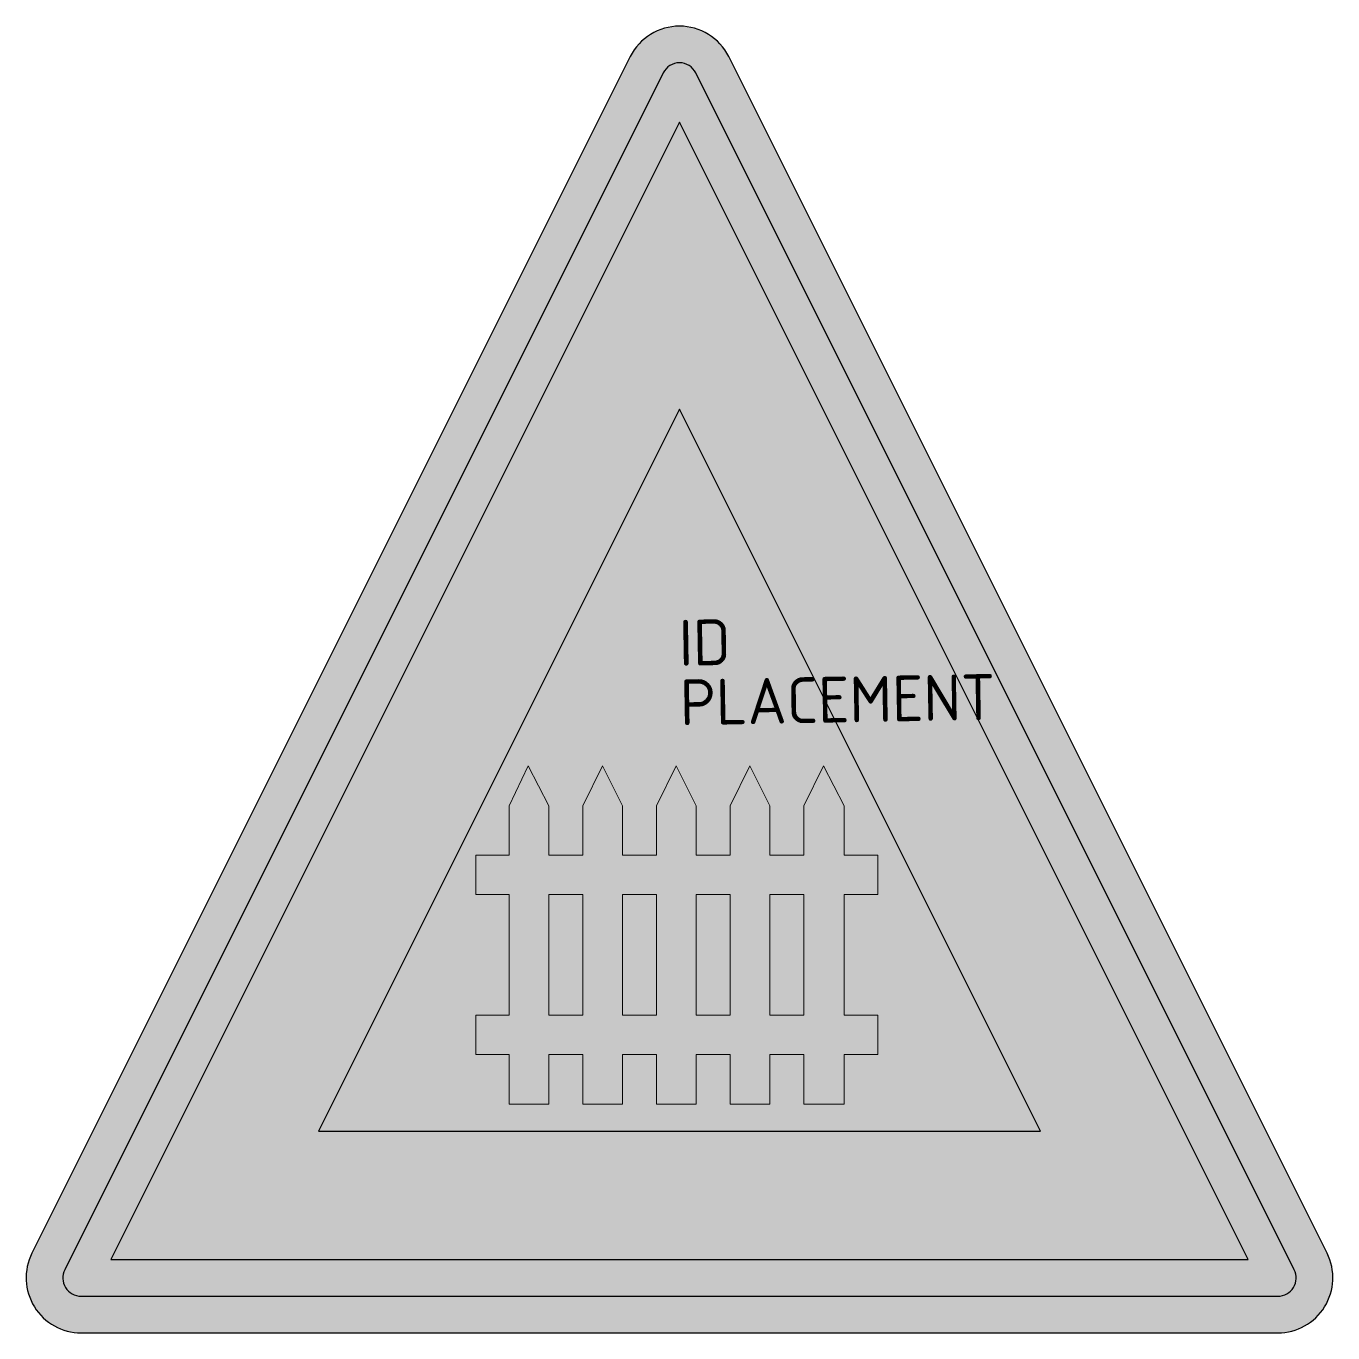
# Model space of a CAD drawing. Extents: x -3.56 to 3.56, y -3.56 to 3.56.
import ezdxf
from ezdxf.enums import TextEntityAlignment as Align

# ---------------------------------------------------------------- set-up
doc = ezdxf.new("R2010")
doc.units = 0
doc.styles.add('NLCS-ISO', font='NLCS-ISO.ttf', dxfattribs={"height": 0.25})

msp = doc.modelspace()

# ---------------------------------------------------------------- hatches: boundary and pattern name
at = {"true_color": 0xbb1e10}
h = msp.add_hatch(color=22, dxfattribs=at)
h.dxf.hatch_style = 1
h.paths.add_polyline_path([(0, -3.3646), (-3.2646, -3.3646, -0.557537), (-3.354, -3.2199), (-0.0894, 3.3093, -0.284079), (0, 3.3646), (0, 3.5646, 0.284079), (-0.2683, 3.3988), (-3.5329, -3.1304, 0.557537), (-3.2646, -3.5646), (0, -3.5646)])
h = msp.add_hatch(color=22, dxfattribs=at)
h.dxf.hatch_style = 1
h.paths.add_polyline_path([(3.5329, -3.1304), (0.2683, 3.3988, 0.284079), (0, 3.5646), (0, 3.3646, -0.284079), (0.0894, 3.3093), (3.354, -3.2199, -0.557537), (3.2646, -3.3646), (0, -3.3646), (0, -3.5646), (3.2646, -3.5646, 0.557537)])
at = {"true_color": 0xf1f0ea}
h = msp.add_hatch(color=7, dxfattribs=at)
h.dxf.hatch_style = 1
h.paths.add_polyline_path([(0, 3.041), (0, 3.3646, 0.284079), (-0.0894, 3.3093), (-3.354, -3.2199, 0.557537), (-3.2646, -3.3646), (0, -3.3646), (0, -3.1646), (-3.1028, -3.1646)])
h = msp.add_hatch(color=7, dxfattribs=at)
h.dxf.hatch_style = 1
h.paths.add_polyline_path([(0.0894, 3.3093, 0.284079), (0, 3.3646), (0, 3.041), (3.1028, -3.1646), (0, -3.1646), (0, -3.3646), (3.2646, -3.3646, 0.557537), (3.354, -3.2199)])
at = {"true_color": 0xbb1e10}
h = msp.add_hatch(color=22, dxfattribs=at)
h.dxf.hatch_style = 1
h.paths.add_polyline_path([(0, 3.041), (-3.1028, -3.1646), (0, -3.1646), (0, -2.4646), (-1.9702, -2.4646), (0, 1.4757)], flags=17)
h = msp.add_hatch(color=22, dxfattribs=at)
h.dxf.hatch_style = 1
h.paths.add_polyline_path([(0, 3.041), (0, 1.4757), (1.9702, -2.4646), (0, -2.4646), (0, -3.1646), (3.1028, -3.1646)], flags=17)
at = {"true_color": 0xf1f0ea}
h = msp.add_hatch(color=7, dxfattribs=at)
h.dxf.hatch_style = 1
h.paths.add_polyline_path([(0, 1.4757), (-1.9702, -2.4646), (1.9702, -2.4646)])
h.paths.add_polyline_path([(0.8976, -1.8305), (1.0819, -1.8305), (1.0819, -2.0451), (0.8976, -2.0451), (0.8976, -2.3175), (0.6775, -2.3175), (0.6775, -2.0451), (0.4931, -2.0451), (0.4931, -2.3175), (0.2757, -2.3175), (0.2757, -2.0451), (0.0913, -2.0451), (0.0913, -2.3175), (-0.126, -2.3175), (-0.126, -2.0451), (-0.3104, -2.0451), (-0.3104, -2.3175), (-0.5278, -2.3175), (-0.5278, -2.0451), (-0.7121, -2.0451), (-0.7121, -2.3175), (-0.9295, -2.3175), (-0.9295, -2.0451), (-1.1111, -2.0451), (-1.1111, -1.8305), (-0.9295, -1.8305), (-0.9295, -1.1728), (-1.1111, -1.1728), (-1.1111, -0.9582), (-0.9295, -0.9582), (-0.9295, -0.6885), (-0.825, -0.4711), (-0.7121, -0.6885), (-0.7121, -0.9582), (-0.5278, -0.9582), (-0.5278, -0.6885), (-0.4205, -0.4711), (-0.3104, -0.6885), (-0.3104, -0.9582), (-0.126, -0.9582), (-0.126, -0.6885), (-0.0187, -0.4711), (0.0913, -0.6885), (0.0913, -0.9582), (0.2757, -0.9582), (0.2757, -0.6885), (0.383, -0.4711), (0.4931, -0.6885), (0.4931, -0.9582), (0.6775, -0.9582), (0.6775, -0.6885), (0.7848, -0.4711), (0.8976, -0.6885), (0.8976, -0.9582), (1.0819, -0.9582), (1.0819, -1.1728), (0.8976, -1.1728)], flags=16)
h.paths.add_polyline_path([(0.6775, -1.8305), (0.4931, -1.8305), (0.4931, -1.1728), (0.6775, -1.1728)], flags=0)
h.paths.add_polyline_path([(0.2757, -1.8305), (0.0913, -1.8305), (0.0913, -1.1728), (0.2757, -1.1728)], flags=0)
h.paths.add_polyline_path([(-0.126, -1.8305), (-0.3104, -1.8305), (-0.3104, -1.1728), (-0.126, -1.1728)], flags=0)
h.paths.add_polyline_path([(-0.5278, -1.8305), (-0.7121, -1.8305), (-0.7121, -1.1728), (-0.5278, -1.1728)], flags=0)
at = {"true_color": 0x2a292a}
h = msp.add_hatch(color=250, dxfattribs=at)
h.dxf.hatch_style = 1
h.paths.add_polyline_path([(1.0819, -0.9582), (0.8976, -0.9582), (0.8976, -0.6885), (0.7848, -0.4711), (0.6775, -0.6885), (0.6775, -0.9582), (0.4931, -0.9582), (0.4931, -0.6885), (0.383, -0.4711), (0.2757, -0.6885), (0.2757, -0.9582), (0.0913, -0.9582), (0.0913, -0.6885), (-0.0187, -0.4711), (-0.126, -0.6885), (-0.126, -0.9582), (-0.3104, -0.9582), (-0.3104, -0.6885), (-0.4205, -0.4711), (-0.5278, -0.6885), (-0.5278, -0.9582), (-0.7121, -0.9582), (-0.7121, -0.6885), (-0.825, -0.4711), (-0.9295, -0.6885), (-0.9295, -0.9582), (-1.1111, -0.9582), (-1.1111, -1.1728), (-0.9295, -1.1728), (-0.9295, -1.8305), (-1.1111, -1.8305), (-1.1111, -2.0451), (-0.9295, -2.0451), (-0.9295, -2.3175), (-0.7121, -2.3175), (-0.7121, -2.0451), (-0.5278, -2.0451), (-0.5278, -2.3175), (-0.3104, -2.3175), (-0.3104, -2.0451), (-0.126, -2.0451), (-0.126, -2.3175), (0.0913, -2.3175), (0.0913, -2.0451), (0.2757, -2.0451), (0.2757, -2.3175), (0.4931, -2.3175), (0.4931, -2.0451), (0.6775, -2.0451), (0.6775, -2.3175), (0.8976, -2.3175), (0.8976, -2.0451), (1.0819, -2.0451), (1.0819, -1.8305), (0.8976, -1.8305), (0.8976, -1.1728), (1.0819, -1.1728)])
h.paths.add_polyline_path([(-0.126, -1.1728), (-0.126, -1.8305), (-0.3104, -1.8305), (-0.3104, -1.1728)], flags=16)
h.paths.add_polyline_path([(-0.5278, -1.1728), (-0.5278, -1.8305), (-0.7121, -1.8305), (-0.7121, -1.1728)], flags=16)
h.paths.add_polyline_path([(0.0913, -1.1728), (0.2757, -1.1728), (0.2757, -1.8305), (0.0913, -1.8305)], flags=16)
h.paths.add_polyline_path([(0.4931, -1.1728), (0.6775, -1.1728), (0.6775, -1.8305), (0.4931, -1.8305)], flags=16)
at = {"true_color": 0xf1f0ea}
h = msp.add_hatch(color=7, dxfattribs=at)
h.dxf.hatch_style = 1
h.paths.add_polyline_path([(-0.5278, -1.1728), (-0.7121, -1.1728), (-0.7121, -1.8305), (-0.5278, -1.8305)])
h = msp.add_hatch(color=7, dxfattribs=at)
h.dxf.hatch_style = 1
h.paths.add_polyline_path([(-0.126, -1.1728), (-0.3104, -1.1728), (-0.3104, -1.8305), (-0.126, -1.8305)])
h = msp.add_hatch(color=7, dxfattribs=at)
h.dxf.hatch_style = 1
h.paths.add_polyline_path([(0.2757, -1.1728), (0.0913, -1.1728), (0.0913, -1.8305), (0.2757, -1.8305)])
h = msp.add_hatch(color=7, dxfattribs=at)
h.dxf.hatch_style = 1
h.paths.add_polyline_path([(0.6775, -1.1728), (0.4931, -1.1728), (0.4931, -1.8305), (0.6775, -1.8305)])

# ---------------------------------------------------------------- linework, layer by layer
at = {"color": 22, "true_color": 0xbb1e10}
msp.add_lwpolyline([(3.5329, -3.1304), (0.2683, 3.3988, 0.618034), (-0.2683, 3.3988), (-3.5329, -3.1304, 0.557537), (-3.2646, -3.5646), (3.2646, -3.5646, 0.557537)], format="xyb", close=True, dxfattribs=at)
at = {"color": 7, "true_color": 0xf1f0ea}
msp.add_lwpolyline([(3.354, -3.2199), (0.0894, 3.3093, 0.618034), (-0.0894, 3.3093), (-3.354, -3.2199, 0.557537), (-3.2646, -3.3646), (3.2646, -3.3646, 0.557537)], format="xyb", close=True, dxfattribs=at)
for points in [[(3.1028, -3.1646), (0, 3.041), (-3.1028, -3.1646)], [(1.9702, -2.4646), (0, 1.4757), (-1.9702, -2.4646)]]:
    msp.add_lwpolyline(points, close=True, dxfattribs=at)
at = {"color": 250, "lineweight": 0, "true_color": 0x2a292a}
for points in [[(0.8976, -2.0451), (1.0819, -2.0451), (1.0819, -1.8305), (0.8976, -1.8305), (0.8976, -1.1728), (1.0819, -1.1728), (1.0819, -0.9582), (0.8976, -0.9582), (0.8976, -0.6885), (0.7848, -0.4711), (0.6775, -0.6885), (0.6775, -0.9582), (0.4931, -0.9582), (0.4931, -0.6885), (0.383, -0.4711), (0.2757, -0.6885), (0.2757, -0.9582), (0.0913, -0.9582), (0.0913, -0.6885), (-0.0187, -0.4711), (-0.126, -0.6885), (-0.126, -0.9582), (-0.3104, -0.9582), (-0.3104, -0.6885), (-0.4205, -0.4711), (-0.5278, -0.6885), (-0.5278, -0.9582), (-0.7121, -0.9582), (-0.7121, -0.6885), (-0.825, -0.4711), (-0.9295, -0.6885), (-0.9295, -0.9582), (-1.1111, -0.9582), (-1.1111, -1.1728), (-0.9295, -1.1728), (-0.9295, -1.8305), (-1.1111, -1.8305), (-1.1111, -2.0451), (-0.9295, -2.0451), (-0.9295, -2.3175), (-0.7121, -2.3175), (-0.7121, -2.0451), (-0.5278, -2.0451), (-0.5278, -2.3175), (-0.3104, -2.3175), (-0.3104, -2.0451), (-0.126, -2.0451), (-0.126, -2.3175), (0.0913, -2.3175), (0.0913, -2.0451), (0.2757, -2.0451), (0.2757, -2.3175), (0.4931, -2.3175), (0.4931, -2.0451), (0.6775, -2.0451), (0.6775, -2.3175), (0.8976, -2.3175), (0.8976, -2.0451)], [(-0.7121, -1.8305), (-0.5278, -1.8305), (-0.5278, -1.1728), (-0.7121, -1.1728), (-0.7121, -1.8305)], [(-0.3104, -1.8305), (-0.126, -1.8305), (-0.126, -1.1728), (-0.3104, -1.1728), (-0.3104, -1.8305)], [(0.0913, -1.8305), (0.2757, -1.8305), (0.2757, -1.1728), (0.0913, -1.1728), (0.0913, -1.8305)], [(0.4931, -1.8305), (0.6775, -1.8305), (0.6775, -1.1728), (0.4931, -1.1728), (0.4931, -1.8305)]]:
    msp.add_lwpolyline(points, dxfattribs=at)

# ---------------------------------------------------------------- texts
at = {"style": 'NLCS-ISO'}
msp.add_attdef('ID', text='', height=0.25, rotation=1, dxfattribs=at).set_placement((0, 0), align=Align.BOTTOM_LEFT)
msp.add_attdef('PLACEMENT', text='', height=0.25, rotation=1, dxfattribs=at).set_placement((0, 0), align=Align.TOP_LEFT)

doc.saveas('drawing.dxf')
